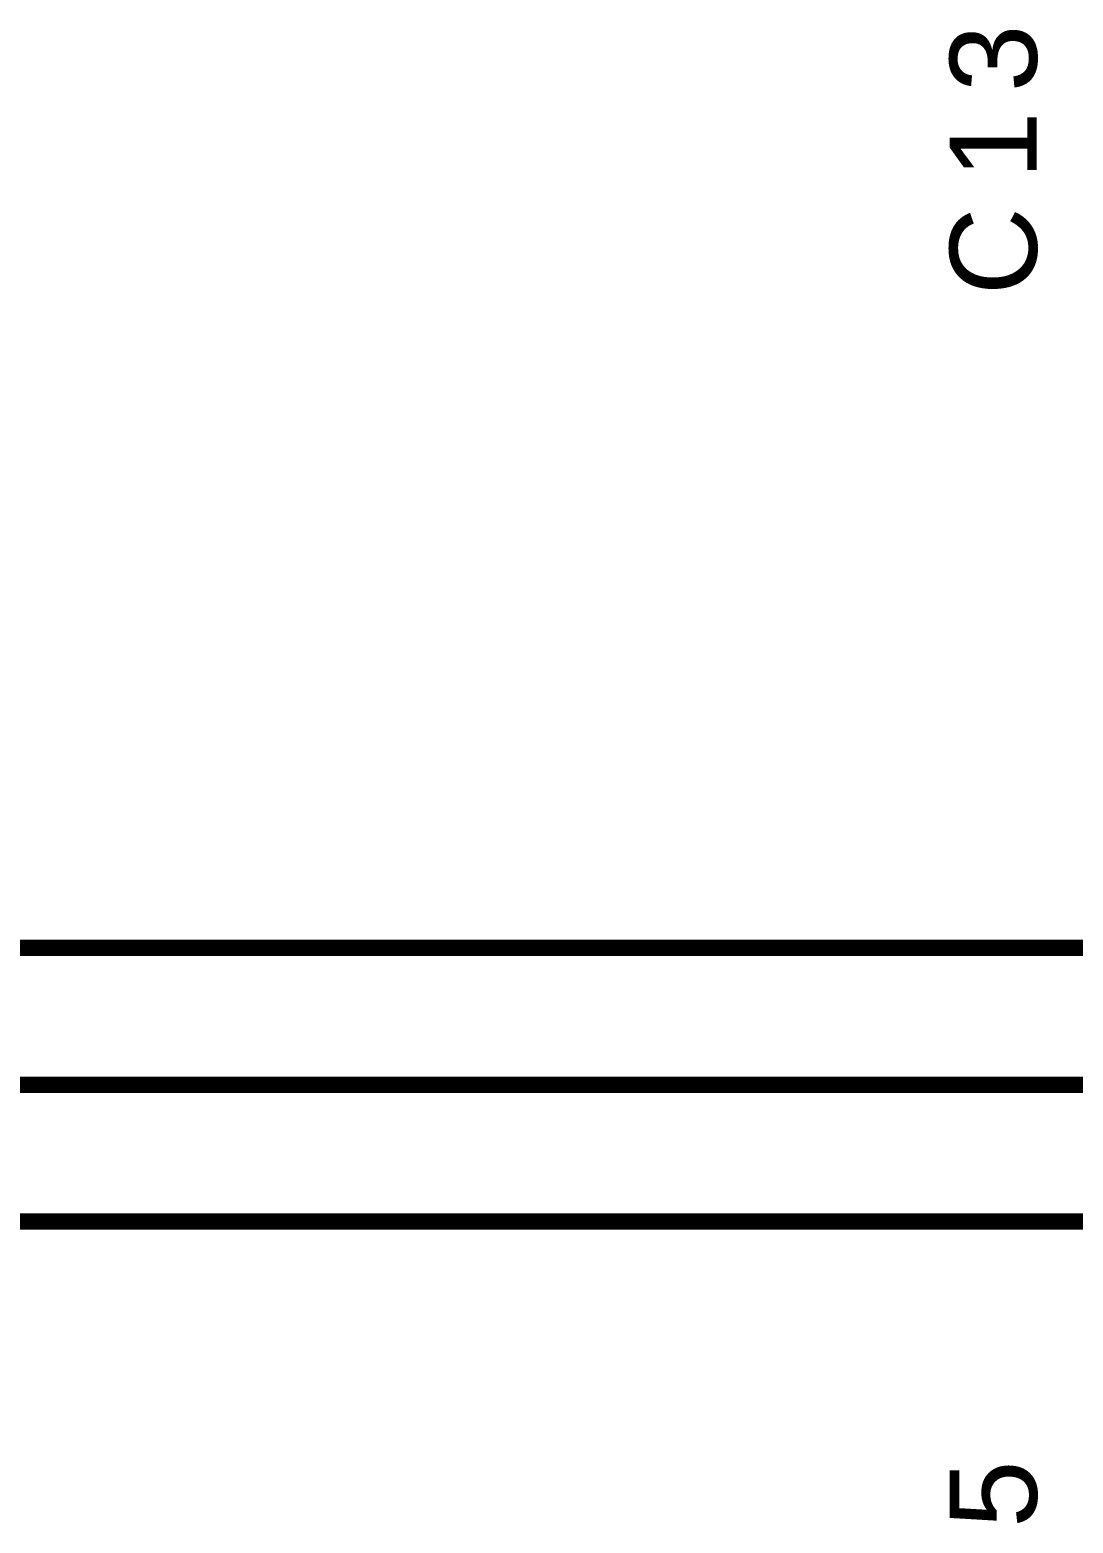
# Model space of a CAD drawing. Header units: millimetres. Extents: x -2024 to 917, y -725 to 13.
# Drawn here: x 710.72 to 729.78, y -319.3 to -292.02 of the extents above; entities that cross this region are included whole.
import ezdxf

# ---------------------------------------------------------------- set-up
doc = ezdxf.new("R2010")
doc.units = ezdxf.units.MM
doc.layers.add('Sheet', color=255, linetype='Continuous')
doc.styles.get("Standard").update_dxf_attribs({"font": 'arial.ttf'})

msp = doc.modelspace()

# ---------------------------------------------------------------- linework, layer by layer
at = {"layer": 'Sheet', "const_width": 0.3}
for points in [[(876.883, -308.788), (743.2, -308.788), (602.019, -308.788)], [(876.883, -311.289), (751.939, -311.289), (602.019, -311.289)], [(876.883, -313.789), (734.461, -313.789), (602.019, -313.789)]]:
    msp.add_lwpolyline(points, dxfattribs=at)

# ---------------------------------------------------------------- texts
at = {"layer": 'Sheet'}
for s, p in [('3', (729.115, -293.157)), ('1', (729.115, -294.746)), ('C', (729.115, -296.866)), ('5', (729.115, -319.386))]:
    msp.add_text(s, height=1.59, rotation=90, dxfattribs=at).set_placement(p)

doc.saveas('drawing.dxf')
